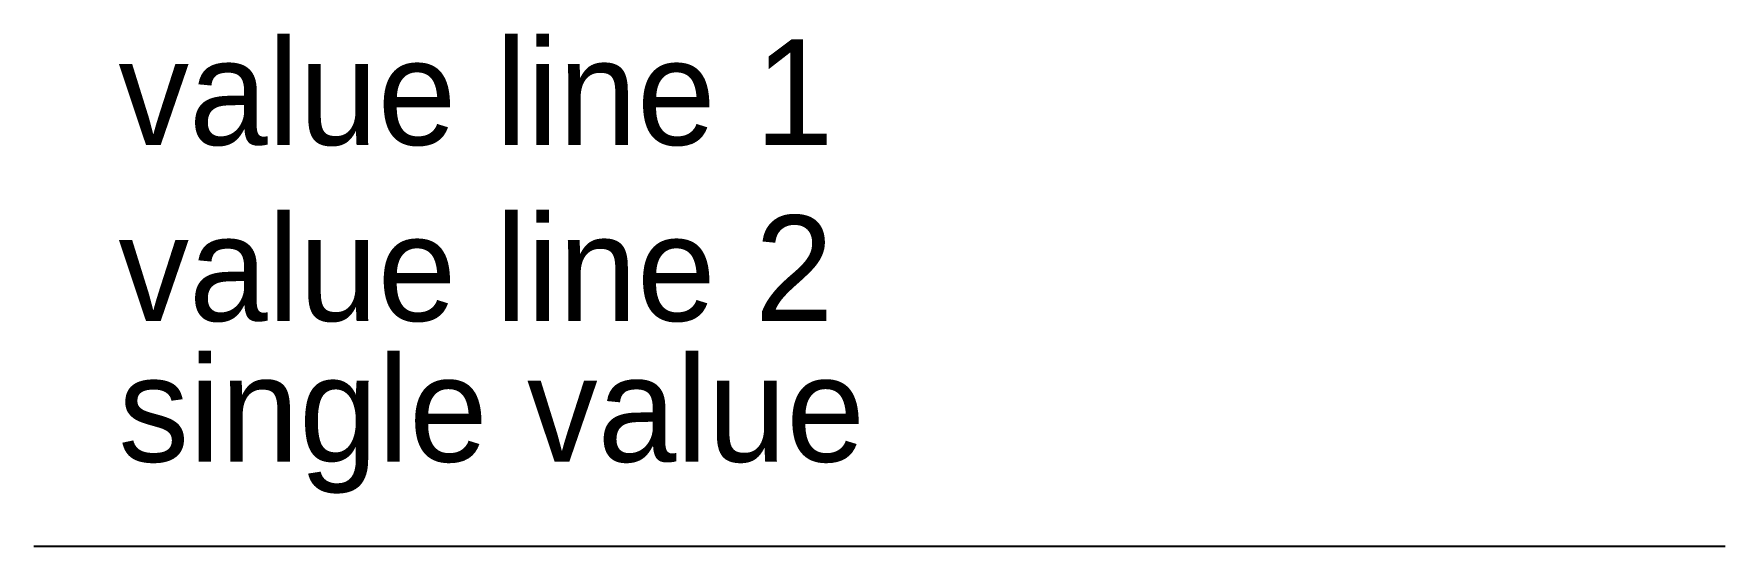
# Model space of a CAD drawing. Header units: millimetres. Extents: x 100 to 140, y 50 to 62.1.
import ezdxf
from ezdxf.enums import TextEntityAlignment as Align

# ---------------------------------------------------------------- set-up
doc = ezdxf.new("R2018")
doc.units = ezdxf.units.MM

# ---------------------------------------------------------------- blocks, each defined once
blk = doc.blocks.new('LC_ML_BLOCK')
blk.add_line((0, 0), (40, 0))
at = {"lineweight": 30, "flags": 104}
blk.add_attdef('ML_TAG', text='', height=2.5, dxfattribs=at).set_placement((2, 12), align=Align.TOP_LEFT)
at = {"flags": 8}
blk.add_attdef('SL_TAG', (2, 2), '', height=2.5, dxfattribs=at)

msp = doc.modelspace()

# ---------------------------------------------------------------- block references
ref = msp.add_blockref('LC_ML_BLOCK', (100, 50))
lines = msp.add_mtext('value line 1\\Pvalue line 2', dxfattribs={"insert": (102, 62), "char_height": 2.5, "attachment_point": 1})
ref.add_attrib('ML_TAG', '', (102, 62), dxfattribs={"flags": 104}).embed_mtext(lines)
ref.add_attrib('SL_TAG', 'single value', (102, 52), dxfattribs={"height": 2.5, "flags": 8})

doc.saveas('drawing.dxf')
